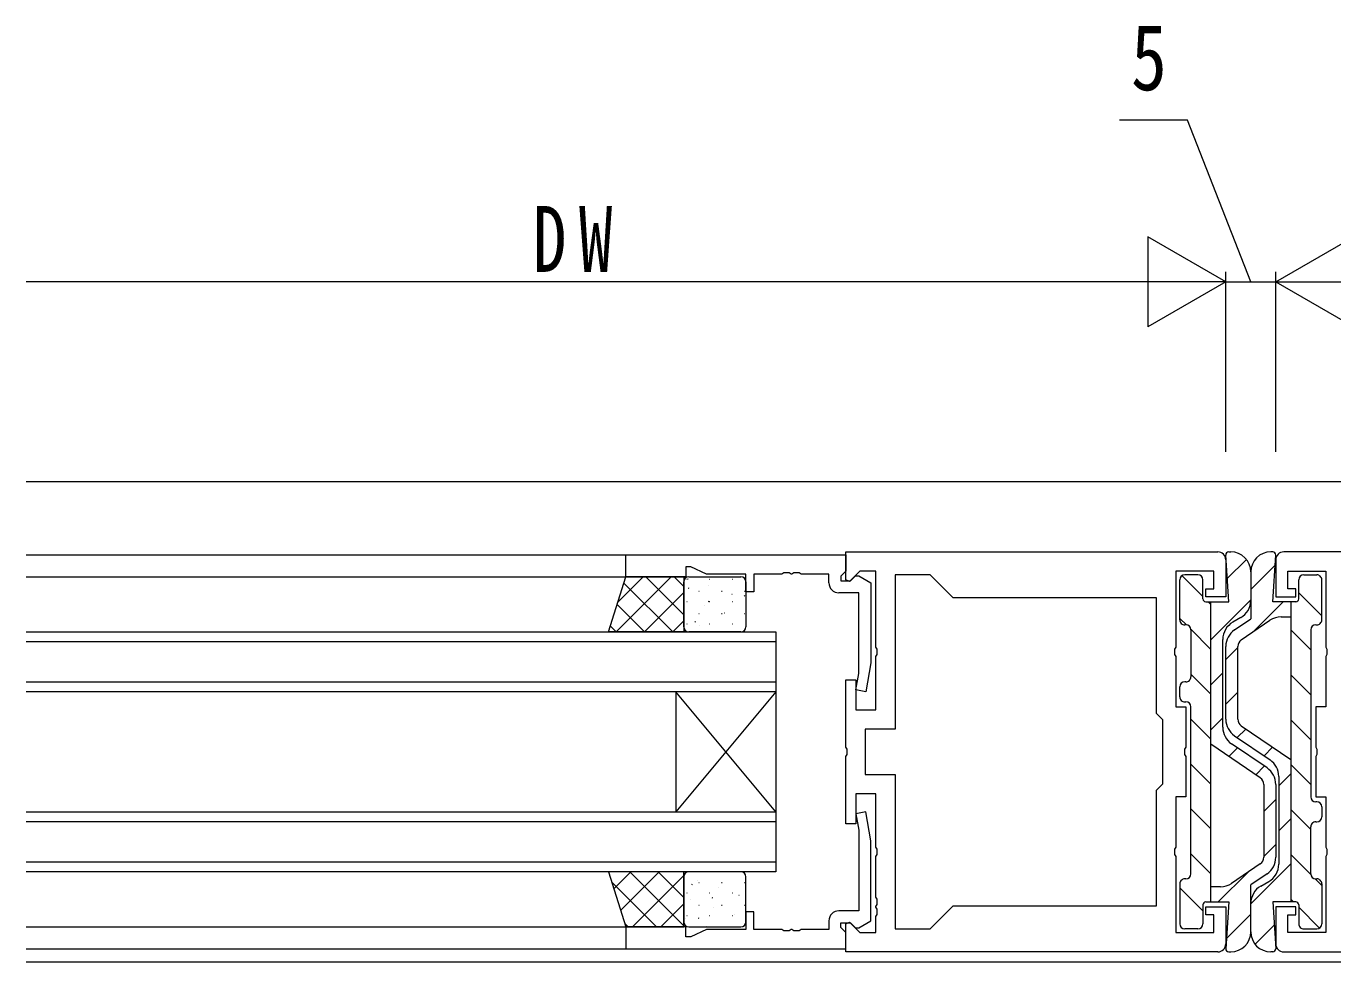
# Model space of a CAD drawing. Units: millimetres, scale not verified. Extents: x -567 to 567, y -403 to 403.
# Drawn here: x 138.8 to 269.5, y 19 to 112.6 of the extents above; entities that cross this region are included whole.
import ezdxf
from ezdxf.enums import TextEntityAlignment as Align

# ---------------------------------------------------------------- set-up
doc = ezdxf.new("R2010")
doc.units = ezdxf.units.MM
doc.header["$LTSCALE"] = 2
for name, color, linetype, lineweight in [('0-3_YKK_11', 7, 'Continuous', 18), ('0-4_YKK_12', 2, 'Continuous', 18), ('0-5_YSS_K', 4, 'Continuous', 18), ('0-7_YKK_D', 6, 'Continuous', 18)]:
    doc.layers.add(name, color=color, linetype=linetype, lineweight=lineweight)
doc.styles.add('ＭＳ ゴシック', font='')
doc.styles.get('ＭＳ ゴシック').set_extended_font_data('MS Gothic')

msp = doc.modelspace()

# ---------------------------------------------------------------- linework, layer by layer
at = {"layer": '0-3_YKK_11'}
for p, q in [((198.774, 57.498), (198.774, 59.698)), ((198.774, 59.698), (220.774, 59.698)), ((220.774, 57.197), (220.774, 59.998)), ((220.774, 59.998), (257.974, 59.998)), ((220.774, 59.698), (220.774, 58.068)), ((258.774, 59.198), (258.774, 55.498)), ((263.774, 59.198), (263.774, 55.498)), ((301.774, 59.998), (264.574, 59.998)), ((204.774, 58.498), (204.774, 57.498)), ((205.274, 58.498), (204.774, 58.498)), ((206.84, 57.768), (205.274, 58.498)), ((210.774, 57.768), (206.84, 57.768)), ((210.774, 55.998), (210.774, 57.768)), ((211.574, 57.768), (211.574, 55.998)), ((214.366, 57.768), (211.574, 57.768)), ((214.549, 57.888), (214.366, 57.768)), ((215.099, 57.888), (214.549, 57.888)), ((215.283, 57.768), (215.099, 57.888)), ((215.366, 57.768), (215.283, 57.768)), ((215.549, 57.888), (215.366, 57.768)), ((216.099, 57.888), (215.549, 57.888)), ((216.283, 57.768), (216.099, 57.888)), ((219.074, 57.768), (216.283, 57.768)), ((219.074, 56.898), (219.074, 57.768)), ((220.474, 57.768), (220.274, 57.568)), ((220.274, 57.568), (220.274, 57.098)), ((220.774, 58.068), (220.474, 57.768)), ((222.169, 58.068), (221.145, 57.044)), ((221.224, 57.098), (221.724, 57.598)), ((221.724, 57.598), (222.062, 57.598)), ((222.062, 57.598), (223.274, 56.898)), ((223.774, 58.068), (222.169, 58.068)), ((223.774, 50.456), (223.774, 58.068)), ((225.704, 57.698), (225.704, 42.268)), ((229.204, 57.698), (225.704, 57.698)), ((231.504, 55.398), (229.204, 57.698)), ((253.774, 58.068), (253.774, 50.456)), ((257.574, 58.068), (253.774, 58.068)), ((257.574, 56.298), (257.574, 58.068)), ((264.974, 58.068), (268.774, 58.068)), ((264.974, 56.298), (264.974, 58.068)), ((268.774, 58.068), (268.774, 50.456)), ((204.774, 57.498), (198.774, 57.498)), ((220.274, 57.098), (221.224, 57.098)), ((221.145, 57.044), (220.774, 57.197)), ((223.274, 56.898), (223.274, 48.89)), ((256.774, 56.298), (257.574, 56.298)), ((256.774, 55.498), (256.774, 56.298)), ((265.774, 56.298), (264.974, 56.298)), ((265.774, 55.498), (265.774, 56.298)), ((211.574, 55.998), (210.774, 55.998)), ((222.074, 55.898), (220.074, 55.898)), ((222.074, 47.843), (222.074, 55.898)), ((251.844, 55.398), (231.504, 55.398)), ((251.844, 43.828), (251.844, 55.398)), ((258.774, 55.498), (256.774, 55.498)), ((263.774, 55.498), (265.774, 55.498)), ((223.894, 50.273), (223.774, 50.456)), ((223.774, 49.54), (223.894, 49.723)), ((223.894, 49.723), (223.894, 50.273)), ((253.774, 50.456), (253.654, 50.273)), ((253.654, 50.273), (253.654, 49.723)), ((253.654, 49.723), (253.774, 49.54)), ((268.774, 50.456), (268.894, 50.273)), ((268.894, 49.723), (268.774, 49.54)), ((268.894, 50.273), (268.894, 49.723)), ((223.274, 48.89), (222.767, 46.011)), ((223.774, 44.198), (223.774, 49.54)), ((253.774, 49.54), (253.774, 44.498)), ((268.774, 49.54), (268.774, 44.498)), ((220.774, 47.198), (221.774, 47.198)), ((220.774, 40.456), (220.774, 47.198)), ((221.774, 47.198), (221.774, 44.198)), ((221.782, 46.185), (222.074, 47.843)), ((222.767, 46.011), (221.782, 46.185)), ((253.774, 44.498), (254.774, 44.498)), ((254.774, 44.498), (254.774, 40.456)), ((267.774, 44.498), (267.774, 40.456)), ((268.774, 44.498), (267.774, 44.498)), ((221.774, 44.198), (223.774, 44.198)), ((252.474, 43.198), (251.844, 43.828)), ((252.474, 36.798), (252.474, 43.198)), ((222.704, 42.268), (222.704, 37.728)), ((225.704, 42.268), (222.704, 42.268)), ((220.894, 40.273), (220.774, 40.456)), ((220.774, 39.54), (220.894, 39.723)), ((220.774, 32.798), (220.774, 39.54)), ((220.894, 39.723), (220.894, 40.273)), ((254.774, 40.456), (254.654, 40.273)), ((254.654, 40.273), (254.654, 39.723)), ((254.654, 39.723), (254.774, 39.54)), ((254.774, 39.54), (254.774, 35.498)), ((267.774, 40.456), (267.894, 40.273)), ((267.894, 39.723), (267.774, 39.54)), ((267.774, 39.54), (267.774, 35.498)), ((267.894, 40.273), (267.894, 39.723)), ((222.704, 37.728), (225.704, 37.728)), ((225.704, 37.728), (225.704, 22.298)), ((251.844, 36.168), (252.474, 36.798)), ((221.774, 35.798), (221.774, 32.798)), ((223.774, 35.798), (221.774, 35.798)), ((223.774, 30.456), (223.774, 35.798)), ((251.844, 24.598), (251.844, 36.168)), ((253.774, 35.498), (253.774, 30.456)), ((254.774, 35.498), (253.774, 35.498)), ((267.774, 35.498), (268.774, 35.498)), ((268.774, 35.498), (268.774, 30.456)), ((222.767, 33.985), (221.782, 33.811)), ((223.274, 31.106), (222.767, 33.985)), ((221.774, 32.798), (220.774, 32.798)), ((221.782, 33.811), (222.074, 32.153)), ((222.074, 32.153), (222.074, 24.098)), ((223.274, 23.098), (223.274, 31.106)), ((223.894, 30.273), (223.774, 30.456)), ((223.894, 29.723), (223.894, 30.273)), ((253.774, 30.456), (253.654, 30.273)), ((253.654, 30.273), (253.654, 29.723)), ((268.774, 30.456), (268.894, 30.273)), ((268.894, 30.273), (268.894, 29.723)), ((223.774, 29.54), (223.894, 29.723)), ((223.774, 25.456), (223.774, 29.54)), ((253.654, 29.723), (253.774, 29.54)), ((253.774, 29.54), (253.774, 21.928)), ((268.894, 29.723), (268.774, 29.54)), ((268.774, 29.54), (268.774, 21.928)), ((223.894, 25.273), (223.774, 25.456)), ((223.894, 24.723), (223.894, 25.273)), ((210.774, 23.998), (210.774, 22.228)), ((211.574, 23.998), (210.774, 23.998)), ((211.574, 22.228), (211.574, 23.998)), ((222.074, 24.098), (220.074, 24.098)), ((223.774, 24.54), (223.894, 24.723)), ((223.774, 24.456), (223.774, 24.54)), ((223.894, 24.273), (223.774, 24.456)), ((223.774, 23.54), (223.894, 23.723)), ((223.774, 21.928), (223.774, 23.54)), ((223.894, 23.723), (223.894, 24.273)), ((229.204, 22.298), (231.504, 24.598)), ((231.504, 24.598), (251.844, 24.598)), ((231.504, 24.598), (251.844, 24.598)), ((256.774, 24.498), (258.774, 24.498)), ((256.774, 23.698), (256.774, 24.498)), ((257.574, 23.698), (256.774, 23.698)), ((257.574, 21.928), (257.574, 23.698)), ((258.774, 24.498), (258.774, 20.798)), ((263.774, 24.498), (263.774, 20.798)), ((265.774, 24.498), (263.774, 24.498)), ((264.974, 23.698), (265.774, 23.698)), ((264.974, 21.928), (264.974, 23.698)), ((265.774, 23.698), (265.774, 24.498)), ((198.774, 22.498), (198.774, 20.298)), ((204.774, 22.498), (198.774, 22.498)), ((204.774, 21.498), (204.774, 22.498)), ((206.84, 22.228), (205.274, 21.498)), ((210.774, 22.228), (206.84, 22.228)), ((214.366, 22.228), (211.574, 22.228)), ((214.549, 22.108), (214.366, 22.228)), ((215.283, 22.228), (215.099, 22.108)), ((215.366, 22.228), (215.283, 22.228)), ((215.549, 22.108), (215.366, 22.228)), ((216.283, 22.228), (216.099, 22.108)), ((219.074, 22.228), (216.283, 22.228)), ((219.074, 23.098), (219.074, 22.228)), ((220.274, 22.898), (221.224, 22.898)), ((220.274, 22.428), (220.274, 22.898)), ((220.474, 22.228), (220.274, 22.428)), ((220.774, 21.928), (220.474, 22.228)), ((220.774, 22.798), (221.145, 22.952)), ((220.774, 19.998), (220.774, 22.798)), ((221.145, 22.952), (222.169, 21.928)), ((221.224, 22.898), (221.724, 22.398)), ((221.724, 22.398), (222.062, 22.398)), ((222.062, 22.398), (223.274, 23.098)), ((225.704, 22.298), (229.204, 22.298)), ((205.274, 21.498), (204.774, 21.498)), ((215.099, 22.108), (214.549, 22.108)), ((216.099, 22.108), (215.549, 22.108)), ((220.774, 20.298), (220.774, 21.928)), ((222.169, 21.928), (223.774, 21.928)), ((253.774, 21.928), (257.574, 21.928)), ((268.774, 21.928), (264.974, 21.928)), ((198.774, 20.298), (220.774, 20.298)), ((257.974, 19.998), (220.774, 19.998)), ((264.574, 19.998), (301.774, 19.998))]:
    msp.add_line(p, q, dxfattribs=at)
for centre, radius, start, end in [((257.974, 59.198), 0.8, 0.00001, 89.99999), ((264.574, 59.198), 0.8, 90.00001, 179.99999), ((220.074, 56.898), 1, 180.00001, 269.99999), ((220.074, 23.098), 1, 90.00001, 179.99999), ((257.974, 20.798), 0.8, 270.00001, 359.99999), ((264.574, 20.798), 0.8, 180.00001, 269.99999)]:
    msp.add_arc(centre, radius, start, end, dxfattribs=at)
at = {"layer": '0-4_YKK_12'}
for p, q in [((383.774, 66.997), (138.774, 66.997)), ((138.774, 59.698), (220.774, 59.698)), ((138.774, 57.498), (198.774, 57.498)), ((138.774, 51.998), (213.774, 51.998)), ((213.774, 50.998), (138.774, 50.998)), ((213.774, 51.998), (213.774, 45.998)), ((138.774, 46.998), (213.774, 46.998)), ((213.774, 45.998), (138.774, 45.998)), ((213.774, 33.998), (203.774, 45.998)), ((213.774, 45.998), (203.774, 33.998)), ((203.774, 45.998), (203.774, 33.998)), ((213.774, 45.998), (213.774, 33.998)), ((138.774, 33.998), (213.774, 33.998)), ((213.774, 33.998), (213.774, 27.998)), ((213.774, 32.998), (138.774, 32.998)), ((138.774, 28.998), (213.774, 28.998)), ((213.774, 27.998), (138.774, 27.998)), ((138.774, 22.498), (198.774, 22.498)), ((138.774, 20.298), (220.774, 20.298)), ((138.774, 19.003), (383.774, 18.999))]:
    msp.add_line(p, q, dxfattribs=at)
at = {"layer": '0-5_YSS_K'}
for p, q in [((259.074, 54.998), (258.775, 59.678)), ((258.925, 57.329), (260.839, 59.243)), ((259.074, 59.997), (259.274, 59.997)), ((263.474, 59.998), (263.274, 59.998)), ((263.474, 54.998), (263.774, 59.679)), ((254.399, 57.615), (256.475, 55.539)), ((255.975, 57.698), (254.675, 57.698)), ((263.709, 58.674), (261.274, 56.239)), ((261.274, 57.998), (261.274, 53.298)), ((261.274, 57.997), (261.274, 55.155)), ((266.574, 57.698), (267.874, 57.698)), ((197.041, 51.998), (198.774, 57.498)), ((203.309, 57.498), (197.809, 51.998)), ((200.481, 57.498), (197.989, 55.006)), ((198.576, 56.869), (203.447, 51.998)), ((198.774, 57.498), (204.559, 57.498)), ((200.775, 57.498), (204.559, 53.714)), ((203.604, 57.498), (204.559, 56.542)), ((204.559, 57.498), (204.559, 51.998)), ((204.559, 52.498), (204.559, 56.998)), ((204.854, 57.283), (204.892, 57.283)), ((204.979, 57.317), (204.986, 57.315)), ((204.989, 56.4), (205.052, 56.358)), ((205.059, 57.498), (210.274, 57.498)), ((207.036, 56.589), (207.043, 56.586)), ((207.134, 57.283), (207.172, 57.283)), ((209.414, 57.283), (209.452, 57.283)), ((210.774, 56.998), (210.774, 52.498)), ((254.174, 53.198), (254.175, 57.198)), ((256.475, 55.298), (256.475, 57.198)), ((266.074, 55.298), (266.074, 57.198)), ((268.374, 53.198), (268.374, 57.198)), ((204.559, 55.919), (200.638, 51.998)), ((204.854, 55.04), (204.892, 55.04)), ((206.066, 56.072), (206.103, 56.072)), ((207.006, 55.065), (207.069, 55.023)), ((207.134, 55.04), (207.172, 55.04)), ((208.346, 56.072), (208.383, 56.072)), ((209.376, 55.76), (209.383, 55.757)), ((209.414, 55.04), (209.452, 55.04)), ((210.608, 55.619), (210.671, 55.578)), ((210.626, 56.072), (210.663, 56.072)), ((256.775, 54.998), (259.074, 54.998)), ((257.016, 54.998), (257.274, 54.74)), ((257.274, 51.188), (261.274, 55.188)), ((257.274, 24.998), (257.274, 54.998)), ((264.524, 54.998), (261.581, 52.055)), ((265.774, 54.998), (263.474, 54.998)), ((265.274, 54.998), (265.274, 24.998)), ((268.374, 53.587), (266.074, 55.887)), ((197.898, 54.718), (200.618, 51.998)), ((206.066, 53.829), (206.103, 53.829)), ((206.587, 54.617), (206.594, 54.614)), ((208.346, 53.829), (208.383, 53.829)), ((208.644, 53.888), (208.651, 53.886)), ((210.626, 53.829), (210.663, 53.829)), ((197.22, 52.568), (197.79, 51.998)), ((204.559, 53.091), (203.466, 51.998)), ((204.854, 52.798), (204.892, 52.798)), ((205.653, 53.022), (205.715, 52.981)), ((206.102, 52.658), (206.109, 52.655)), ((207.134, 52.798), (207.172, 52.798)), ((209.414, 52.798), (209.452, 52.798)), ((254.174, 53.35), (254.829, 52.695)), ((254.774, 52.698), (254.674, 52.698)), ((260.267, 53.419), (259.482, 52.97)), ((259.651, 52.196), (261.274, 53.298)), ((260.325, 51.201), (263.193, 53.152)), ((264.318, 53.498), (265.274, 53.498)), ((267.774, 52.698), (267.874, 52.698)), ((204.559, 51.998), (197.041, 51.998)), ((210.274, 51.998), (205.059, 51.998)), ((255.271, 52.253), (257.274, 50.25)), ((255.274, 52.198), (255.274, 47.498)), ((258.474, 42.454), (258.474, 51.234)), ((267.274, 50.197), (265.274, 52.197)), ((267.274, 52.198), (267.274, 35.498)), ((258.775, 43.26), (258.774, 50.541)), ((259.974, 50.449), (258.775, 49.249)), ((259.975, 43.256), (259.974, 50.539)), ((255.274, 47.759), (257.274, 45.759)), ((257.274, 46.698), (258.474, 47.898)), ((267.274, 45.707), (265.274, 47.707)), ((254.174, 45.498), (254.174, 46.498)), ((254.774, 46.998), (254.674, 46.998)), ((259.975, 45.959), (258.775, 44.759)), ((254.674, 44.998), (254.775, 44.998)), ((255.274, 27.798), (255.274, 44.498)), ((255.274, 43.269), (257.274, 41.269)), ((257.274, 42.208), (258.474, 43.408)), ((267.274, 41.216), (265.274, 43.216)), ((260.787, 42.281), (259.925, 41.419)), ((260.325, 42.595), (265.274, 39.229)), ((262.224, 37.401), (257.274, 40.766)), ((262.898, 38.39), (259.351, 40.799)), ((259.651, 41.606), (263.198, 39.196)), ((259.089, 39.532), (259.95, 40.393)), ((263.459, 40.463), (262.599, 39.603)), ((255.274, 38.779), (257.274, 36.779)), ((261.762, 37.715), (262.623, 38.576)), ((267.274, 36.726), (265.274, 38.726)), ((262.574, 36.739), (262.574, 29.456)), ((263.774, 36.735), (263.774, 29.454)), ((265.274, 37.788), (264.074, 36.588)), ((264.074, 37.542), (264.074, 28.762)), ((255.274, 34.289), (257.274, 32.289)), ((262.574, 34.037), (263.774, 35.237)), ((267.274, 32.236), (265.274, 34.236)), ((267.875, 34.998), (267.774, 34.998)), ((268.375, 34.498), (268.375, 33.498)), ((265.274, 33.298), (264.074, 32.098)), ((267.774, 32.998), (267.875, 32.998)), ((267.274, 27.798), (267.274, 32.498)), ((262.574, 29.547), (263.774, 30.747)), ((255.274, 29.799), (257.274, 27.799)), ((262.224, 28.795), (259.355, 26.844)), ((265.274, 28.808), (261.274, 24.808)), ((267.277, 27.743), (265.274, 29.746)), ((197.041, 27.998), (198.774, 22.498)), ((204.559, 27.998), (197.041, 27.998)), ((199.265, 27.998), (197.574, 26.306)), ((202.094, 27.998), (198.252, 24.156)), ((199.163, 27.998), (204.559, 22.601)), ((204.559, 27.635), (199.422, 22.498)), ((201.991, 27.998), (204.559, 25.43)), ((204.559, 22.498), (204.559, 27.998)), ((204.559, 27.498), (204.559, 22.998)), ((210.274, 27.998), (205.059, 27.998)), ((210.774, 22.998), (210.774, 27.498)), ((258.025, 24.998), (260.968, 27.94)), ((262.897, 27.799), (261.274, 26.698)), ((197.366, 26.966), (201.834, 22.498)), ((205.34, 26.784), (205.403, 26.742)), ((205.93, 27.15), (205.937, 27.148)), ((206.066, 26.919), (206.103, 26.919)), ((208.023, 26.409), (208.03, 26.407)), ((208.346, 26.919), (208.383, 26.919)), ((210.626, 26.919), (210.663, 26.919)), ((254.174, 26.798), (254.175, 22.797)), ((254.174, 26.409), (256.475, 24.109)), ((254.774, 27.298), (254.674, 27.298)), ((258.231, 26.498), (257.274, 26.498)), ((261.274, 21.998), (261.274, 26.698)), ((262.282, 26.577), (263.067, 27.025)), ((268.374, 26.646), (267.719, 27.301)), ((267.774, 27.298), (267.874, 27.298)), ((268.374, 26.798), (268.374, 22.798)), ((204.854, 25.888), (204.892, 25.888)), ((205.198, 25.279), (205.205, 25.276)), ((207.134, 25.888), (207.172, 25.888)), ((207.357, 25.449), (207.42, 25.407)), ((209.414, 25.888), (209.452, 25.888)), ((210.08, 25.681), (210.087, 25.678)), ((256.774, 24.998), (259.074, 24.998)), ((259.074, 24.998), (258.775, 20.317)), ((261.274, 21.998), (261.274, 24.84)), ((263.474, 24.998), (263.774, 20.317)), ((265.774, 24.998), (263.474, 24.998)), ((265.532, 24.998), (265.274, 25.256)), ((204.559, 24.807), (202.25, 22.498)), ((204.854, 23.645), (204.892, 23.645)), ((206.066, 24.677), (206.103, 24.677)), ((207.134, 23.645), (207.172, 23.645)), ((207.538, 24.45), (207.545, 24.448)), ((208.346, 24.677), (208.383, 24.677)), ((209.414, 23.645), (209.452, 23.645)), ((209.631, 23.709), (209.638, 23.707)), ((210.626, 24.677), (210.663, 24.677)), ((256.475, 24.698), (256.475, 22.798)), ((258.839, 21.322), (261.274, 23.757)), ((266.074, 24.698), (266.074, 22.798)), ((268.15, 22.381), (266.074, 24.456)), ((198.668, 22.836), (199.006, 22.498)), ((198.774, 22.498), (204.559, 22.498)), ((204.749, 23.307), (204.756, 23.305)), ((205.059, 22.498), (210.274, 22.498)), ((206.004, 23.406), (206.066, 23.365)), ((206.806, 22.579), (206.813, 22.576)), ((255.975, 22.298), (254.675, 22.297)), ((263.623, 22.667), (261.709, 20.753)), ((266.574, 22.298), (267.874, 22.298)), ((259.074, 19.998), (259.274, 19.998)), ((263.474, 19.998), (263.274, 19.998))]:
    msp.add_line(p, q, dxfattribs=at)
for centre, radius, start, end in [((259.074, 59.697), 0.3, 90, 183.65976), ((259.274, 57.997), 2, 360, 90), ((263.274, 57.998), 2, 90, 180), ((263.474, 59.698), 0.3, 356.34024, 90), ((254.675, 57.198), 0.5, 89.99641, 179.99641), ((255.975, 57.198), 0.5, 359.99641, 89.99641), ((266.574, 57.198), 0.5, 90.00359, 180.00359), ((267.874, 57.198), 0.5, 0.00359, 90.00359), ((205.059, 56.998), 0.5, 90, 180), ((210.274, 56.998), 0.5, 0, 90), ((256.775, 55.298), 0.3, 179.99641, 270), ((259.274, 55.155), 2, 299.74538, 360), ((265.774, 55.298), 0.3, 270, 0.00359), ((205.059, 52.498), 0.5, 180, 270), ((210.274, 52.498), 0.5, 270, 0), ((254.674, 53.198), 0.5, 179.99641, 270), ((254.774, 52.198), 0.5, 360, 89.99997), ((260.474, 51.234), 2, 119.74538, 180), ((264.318, 51.498), 2, 90, 124.21613), ((267.774, 52.198), 0.5, 90, 180), ((267.874, 53.198), 0.5, 270, 0.00359), ((260.774, 50.541), 2, 124.16806, 180.00289), ((260.774, 50.539), 0.8, 124.21613, 180.00289), ((254.774, 47.498), 0.5, 269.99641, 360), ((254.674, 46.498), 0.5, 89.99641, 179.99641), ((254.674, 45.498), 0.5, 179.99641, 269.99641), ((254.774, 44.498), 0.5, 0, 89.97137), ((260.775, 43.26), 2, 180.00289, 235.81101), ((260.775, 43.256), 0.8, 180.00289, 235.78387), ((260.474, 42.454), 2, 180, 235.81101), ((261.774, 36.735), 2, 0.00289, 55.81101), ((262.074, 37.542), 2, 0, 55.81101), ((261.774, 36.739), 0.8, 0.00289, 55.78387), ((267.774, 35.498), 0.5, 180, 269.97137), ((267.875, 34.498), 0.5, 359.99641, 89.99641), ((267.774, 32.498), 0.5, 89.99641, 180), ((267.875, 33.498), 0.5, 269.99641, 359.99641), ((261.774, 29.456), 0.8, 304.21613, 0.00289), ((261.774, 29.454), 2, 304.16806, 0.00289), ((262.074, 28.762), 2, 299.74538, 0), ((205.059, 27.498), 0.5, 90, 180), ((210.274, 27.498), 0.5, 0, 90), ((254.774, 27.798), 0.5, 270, 0), ((267.774, 27.798), 0.5, 180, 269.99997), ((254.674, 26.798), 0.5, 90, 180.00359), ((258.231, 28.498), 2, 270, 304.21613), ((263.274, 24.84), 2, 119.74538, 180), ((267.874, 26.798), 0.5, 359.99641, 90), ((256.775, 24.698), 0.3, 90, 180.00359), ((265.774, 24.698), 0.3, 359.99641, 90), ((205.059, 22.998), 0.5, 180, 270), ((210.274, 22.998), 0.5, 270, 0), ((254.675, 22.797), 0.5, 180.00359, 270.00359), ((255.975, 22.798), 0.5, 270.00359, 0.00359), ((266.574, 22.798), 0.5, 179.99641, 269.99641), ((267.874, 22.798), 0.5, 269.99641, 359.99641), ((259.274, 21.998), 2, 270, 0), ((263.274, 21.998), 2, 180, 270), ((259.074, 20.298), 0.3, 176.34024, 270), ((263.474, 20.298), 0.3, 270, 3.65976)]:
    msp.add_arc(centre, radius, start, end, dxfattribs=at)
at = {"layer": '0-7_YKK_D'}
for p, q in [((254.958, 103.181), (248.158, 103.181)), ((261.274, 86.997), (254.958, 103.181)), ((258.774, 86.997), (250.98, 91.497)), ((250.98, 91.497), (250.98, 82.497)), ((263.774, 86.997), (271.569, 91.497)), ((258.774, 69.997), (258.774, 87.997)), ((258.774, 69.997), (258.774, 87.997)), ((263.774, 69.997), (263.774, 87.997)), ((263.774, 69.997), (263.774, 87.997)), ((249.774, 86.997), (138.774, 86.997)), ((258.774, 86.997), (243.186, 86.997)), ((258.774, 86.997), (250.98, 82.497)), ((258.774, 86.997), (263.774, 86.997)), ((263.774, 86.997), (279.363, 86.997)), ((263.774, 86.997), (271.569, 82.497))]:
    msp.add_line(p, q, dxfattribs=at)

# ---------------------------------------------------------------- texts
at = {"layer": '0-7_YKK_D', "color": 7, "style": 'ＭＳ ゴシック', "width": 0.8}
msp.add_text('5', height=6.598, dxfattribs=at).set_placement((249.292, 104.181), align=Align.BOTTOM_LEFT)
at = {"layer": '0-7_YKK_D', "color": 7, "insert": (189.45, 87.997), "char_height": 6.598, "attachment_point": 7, "style": 'ＭＳ ゴシック'}
msp.add_mtext('\\T1.37;\\W0.75;DW', dxfattribs=at)

doc.saveas('drawing.dxf')
